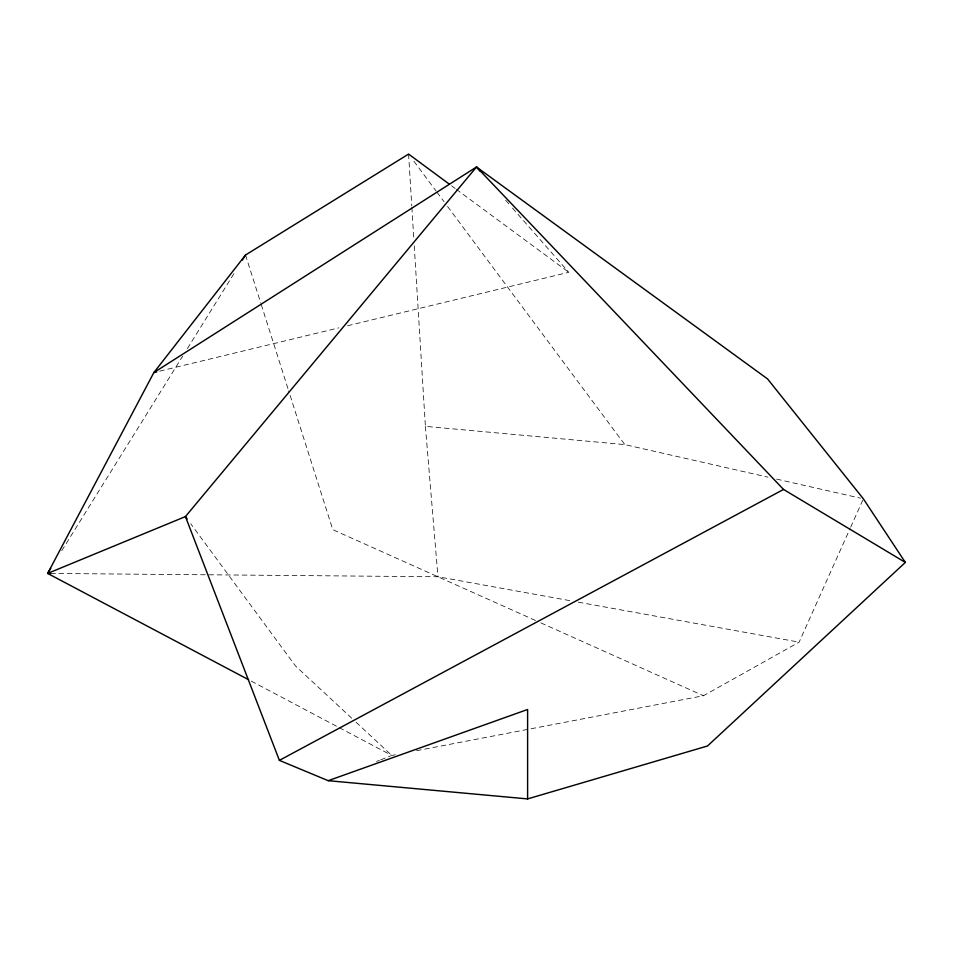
<?xml version="1.0" encoding="UTF-8"?>
<svg xmlns="http://www.w3.org/2000/svg" width="953" height="953" viewBox="0 0 953 953"><rect width="100%" height="100%" fill="white"/><g stroke="black" fill="none" stroke-linecap="round" stroke-linejoin="round"><path stroke-width="0.71" stroke-dasharray="4.76 3.57" d="M416.544 750.702L703.469 695.738L799.138 642.143L850.04 528.57M850.648 527.223L862.763 500.182M61.778 550.679L182.702 356.1M187.407 348.524L235.308 271.45M376.578 761.471L379.342 760.375M380.724 759.827L390.408 755.991M159.639 371.17L338.911 327.856M347.583 325.759L568.774 272.308L510.498 205.8M339.244 727.651L391.79 755.443L396.162 754.597M50.616 573.444L437.951 576.756L572.479 601.117M414.245 245.826L425.395 426.36L624.799 444.598L767.939 477.143M578.328 602.177L799.138 642.143M776.624 479.109L860.476 498.169M535.479 620.474L332.788 529.665L288.699 390.933M540.899 622.893L703.469 695.738M251.247 681.109L337.934 726.96M451.615 185.847L455.2 188.491M456.392 189.373L568.774 272.308M351.717 718.217L295.418 665.909L190.719 523.745M356.053 722.243L391.79 755.443M505.638 200.249L509.521 204.692M413.9 161.224L436.045 190.993M436.939 192.184L444.027 201.714M447.565 206.467L624.799 444.598M245.517 255.023L260.812 303.161M261.253 304.579L288.247 389.515M425.395 426.36L437.951 576.756M408.575 154.088L411.779 205.872M411.863 207.361L413.876 239.918"/><path stroke-width="1.43" d="M248.614 679.715L47.65 573.42L153.862 372.563L245.517 255.023L408.575 154.088L449.22 184.084M50.616 573.444L47.65 573.42L50.795 568.369M242.372 260.074L245.517 255.023M187.205 518.968L185.442 516.586L279.384 760.363L328.201 780.686L527.605 798.912L707.483 745.996L905.35 562.425L863.37 498.836L767.558 378.925L476.5 166.989L185.442 516.586L47.65 573.42M905.35 562.425L783.521 489.437L476.5 166.989L153.862 372.563L156.745 371.873M279.384 760.363L783.521 489.437M328.201 780.686L527.605 709.485L527.605 798.912M476.5 166.989L480.383 171.433"/></g></svg>
